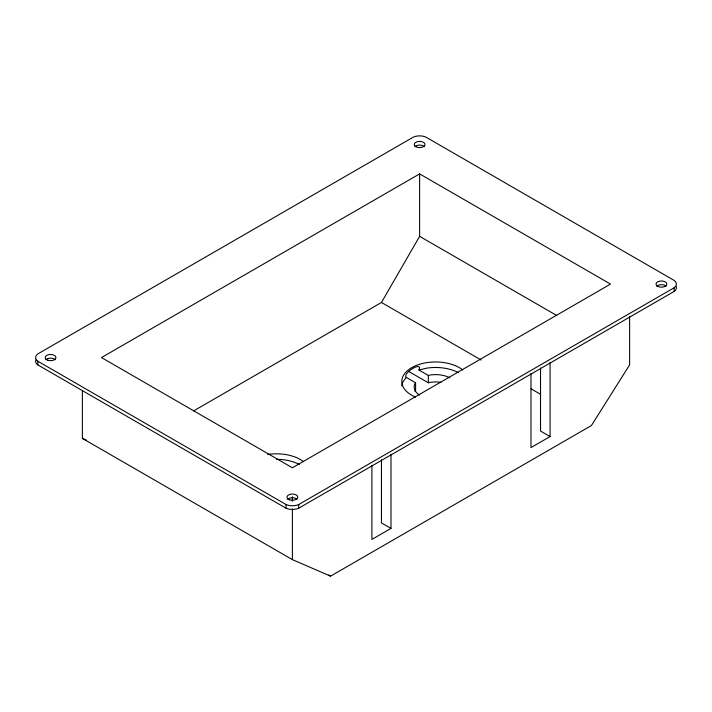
<?xml version="1.0" encoding="UTF-8"?>
<svg xmlns="http://www.w3.org/2000/svg" width="712" height="712" viewBox="0 0 712 712"><rect width="100%" height="100%" fill="white"/><g stroke="black" fill="none" stroke-linecap="round" stroke-linejoin="round"><path stroke-width="1.07" d="M193.602 410.913L381.454 302.466L419.626 236.34L419.626 173.888L610.522 284.097L292.374 467.775L101.478 357.566L419.626 173.888M449.842 377.787A21.369 12.335 0 0 0 430.003 375.037L428.321 375.447L418.932 370.026C423.435 360.601 402.405 372.732 406.205 377.369L402.939 381.917A33.749 19.482 0 0 0 401.835 385.94M406.205 377.369L415.594 382.789L414.891 383.768A21.369 12.335 0 0 0 419.475 395.098M414.891 391.111L415.594 390.14L415.594 382.789M37.852 361.242L286.01 504.514A10.119 5.847 0 0 0 298.728 504.514L674.148 287.764A10.119 5.847 0 0 0 674.148 280.421L425.99 137.149A10.119 5.847 0 0 0 413.272 137.149L37.852 353.891A10.119 5.847 0 0 0 37.852 361.242L37.852 364.918L286.01 508.19A10.119 5.847 0 0 0 298.728 508.19L674.148 291.439A10.119 5.847 0 0 0 676.142 286.455M390.995 454.283L390.995 528.393L371.904 539.411L371.904 465.31M550.073 362.444L550.073 436.554L530.983 447.572L530.983 373.471M82.387 390.995L82.387 438.387L292.374 559.623L330.546 576.15L591.432 425.527L629.613 364.918L629.613 316.422M418.932 370.026L426.8 368.14A33.749 19.482 0 0 1 458.492 372.679M408.492 371.344L428.321 382.789L430.003 382.388A21.369 12.335 0 0 1 441.066 382.388M82.387 438.387L86.41 440.132M419.626 236.34L556.802 315.532M381.454 302.466L481.214 360.058M531.099 388.859L540.684 394.395M550.073 436.554L540.524 431.045L540.524 367.997M390.995 528.393L381.454 522.884L381.454 459.836M328.624 575.038L330.546 576.15M674.148 287.764L674.148 291.439M428.321 375.447L428.321 382.789M298.728 504.514L298.728 508.19M292.374 496.798L292.374 501.203M292.374 508.92L292.374 559.623M286.01 504.514L286.01 508.19M414.954 146.61A5.402 3.115 0 0 1 424.308 146.61M656.749 286.206A5.402 3.115 0 0 1 666.103 286.206M287.692 499.281A5.402 3.115 0 0 1 297.046 499.281M45.897 359.685A5.402 3.115 0 0 1 55.251 359.685M37.852 364.918A10.119 5.847 0 0 1 35.858 359.925M415.505 397.127A33.749 19.482 0 0 1 411.678 367.668A33.749 19.482 0 0 1 462.693 369.884M267.73 454.47A33.749 19.482 0 0 1 303.615 461.723M276.461 459.32A33.749 19.482 0 0 1 299.423 464.518M289.668 499.868A5.402 3.115 0 0 0 297.767 497.163A5.402 3.115 0 0 0 289.668 494.466A5.402 3.115 0 0 0 289.668 499.868M47.873 360.263A5.402 3.115 0 0 0 55.972 357.566A5.402 3.115 0 0 0 47.873 354.87A5.402 3.115 0 0 0 47.873 360.263M415.808 146.699A5.402 3.115 0 0 0 424.842 145.301A5.402 3.115 0 0 0 418.229 141.483A5.402 3.115 0 0 0 415.808 146.699M657.603 286.295A5.402 3.115 0 0 0 666.637 284.898A5.402 3.115 0 0 0 660.024 281.08A5.402 3.115 0 0 0 657.603 286.295"/></g></svg>
